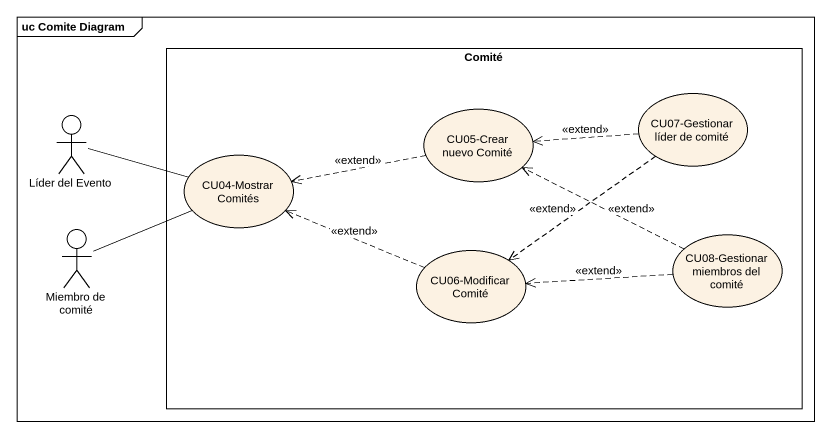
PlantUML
@startuml
mainframe uc Comite Diagram
rectangle Comité {
  usecase "CU07-Gestionar líder de comité" as CU07_Gestionar_líder_de
  usecase "CU05-Crear nuevo Comité" as CU05_Crear_nuevo_Comité
  usecase "CU04-Mostrar Comités" as CU04_Mostrar_Comités
  usecase "CU08-Gestionar miembros del comité" as CU08_Gestionar_miembros_del
  usecase "CU06-Modificar Comité" as CU06_Modificar_Comité
}
actor "Líder del Evento" as Líder_del_Evento
actor "Miembro de comité" as Miembro_de_comité
CU07_Gestionar_líder_de .left.> CU05_Crear_nuevo_Comité : <<extend>>
CU07_Gestionar_líder_de ..> CU06_Modificar_Comité : <<extend>>
Líder_del_Evento -right- CU04_Mostrar_Comités
CU05_Crear_nuevo_Comité .left.> CU04_Mostrar_Comités : <<extend>>
Miembro_de_comité -right- CU04_Mostrar_Comités
CU08_Gestionar_miembros_del .left.> CU05_Crear_nuevo_Comité : <<extend>>
CU08_Gestionar_miembros_del .left.> CU06_Modificar_Comité : <<extend>>
CU06_Modificar_Comité .left.> CU04_Mostrar_Comités : <<extend>>
@enduml
